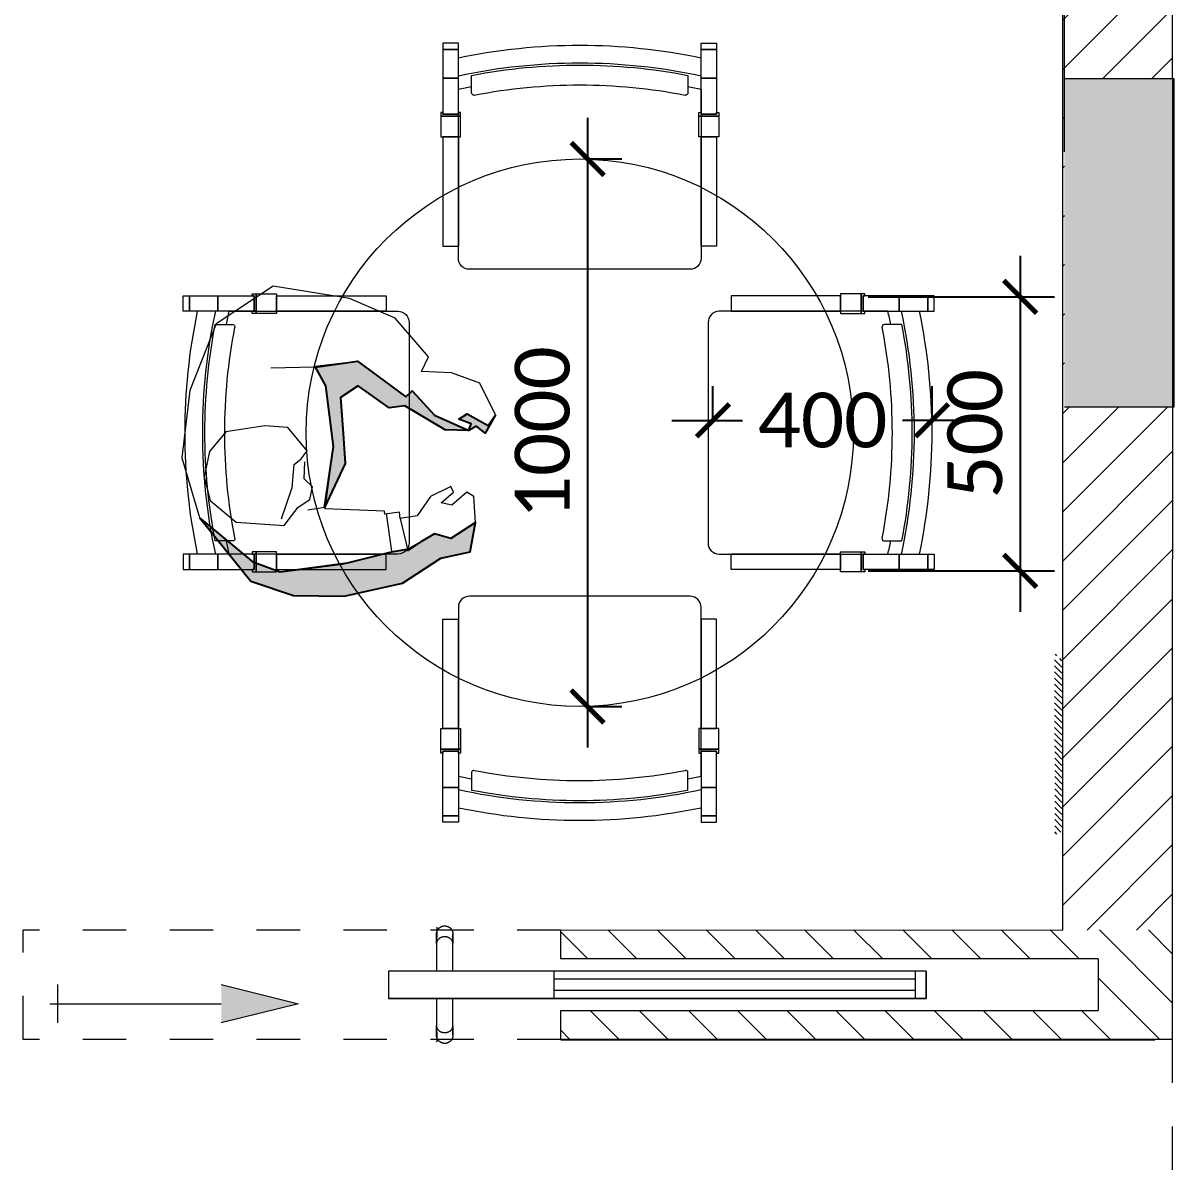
# Model space of a CAD drawing. Header units: millimetres. Extents: x -18512 to 101824, y -95768 to 52898.
# Drawn here: x 23663 to 25766, y -56614 to -54501 of the extents above; entities that cross this region are included whole.
import ezdxf

# ---------------------------------------------------------------- set-up
doc = ezdxf.new("R2010")
doc.units = ezdxf.units.MM
doc.header["$LTSCALE"] = 25
doc.header["$PDMODE"] = 3
doc.linetypes.add('Dash', pattern=[6.35, 3.175, -3.175])
doc.linetypes.add('HIDDEN2', pattern=[4.7625, 3.175, -1.5875])
doc.layers.get('0').update_dxf_attribs({"color": 254, "lineweight": 0})
doc.layers.get('Defpoints').update_dxf_attribs({"lineweight": 0})
for name, color, linetype in [('1_Wall finish', 2, 'Continuous'), ('AR WALL HATCH', 8, 'Continuous'), ('shadow', 251, 'Continuous')]:
    doc.layers.add(name, color=color, linetype=linetype)
for name, color, linetype, lineweight in [('_FW_FUR_LOOSE', 132, 'Continuous', 0), ('_FW_HATCH', 251, 'Continuous', 0), ('A-DOOR', 31, 'Continuous', 18), ('A-DOOR-FRAM', 1, 'Continuous', 18), ('A-DOOR-GLAZ', 1, 'Continuous', 18), ('FIXTURES', 8, 'Continuous', 0), ('hatch', 252, 'Continuous', 0), ('I-WALL', 2, 'Continuous', 9), ('S-COLS', 6, 'Continuous', 9), ('X2$0$A-DETL-GENF', 92, 'Continuous', 9), ('X2$0$I-WALL', 2, 'Continuous', 18)]:
    doc.layers.add(name, color=color, linetype=linetype, lineweight=lineweight)
doc.styles.add('FW_Calibri', font='calibri.ttf')
doc.dimstyles.new('1-50', dxfattribs={"dimscale": 50, "dimtxt": 2, "dimasz": 1.2, "dimexe": 1.25, "dimexo": 0.625, "dimtad": 1, "dimdec": 0, "dimtxsty": 'FW_Calibri', "dimblk": 'ARCHTICK', "dimcen": 2.5, "dimdle": 1.5, "dimadec": 0, "dimazin": 0, "dimtfac": 1, "dimtdec": 0, "dimtmove": 0, "dimatfit": 3, "dimfxl": 6, "dimfxlon": 1, "dimarcsym": 0})

# ---------------------------------------------------------------- blocks, each defined once
blk = doc.blocks.new('FP_15-GROUND FLOOR PLAN')
at = {"layer": 'A-DOOR'}
blk.add_line((755.4, 222), (755.4, 172), dxfattribs=at)
blk = doc.blocks.new('FP_16-GROUND FLOOR PLAN')
at = {"layer": 'A-DOOR'}
blk.add_line((785.4, 172), (785.4, 222), dxfattribs=at)
blk = doc.blocks.new('FP_17-GROUND FLOOR PLAN')
at = {"layer": 'A-DOOR'}
for p, q in [((755.9, 160.4), (755.9, 154.6)), ((755.9, 154.6), (755.9, 149.9)), ((755.9, 149.9), (755.9, 146.2)), ((755.9, 146.2), (755.9, 143.6)), ((755.9, 143.6), (755.9, 142))]:
    blk.add_line(p, q, dxfattribs=at)
at = {"layer": 'A-DOOR', "flags": 128}
for points in [[(755.4, 172), (755.4, 164.9), (755.4, 159.7), (755.4, 156.4), (755.4, 154.9), (755.4, 154.8)], [(755.4, 154.8), (755.4, 155.8), (755.4, 158.6), (755.4, 163.2), (755.4, 169.8), (755.4, 172)], [(770.4, 139.8), (769.8, 139.8), (769.2, 139.9), (768.6, 139.9), (768, 140), (767.4, 140.1), (766.8, 140.2), (766.2, 140.4), (765.7, 140.6), (765.1, 140.8), (764.5, 141), (764, 141.2), (763.5, 141.5), (762.9, 141.8), (762.4, 142.1), (761.9, 142.4), (761.4, 142.8), (761, 143.2), (760.5, 143.5), (760.1, 143.9), (759.6, 144.4), (759.2, 144.8), (758.8, 145.3), (758.5, 145.7), (758.1, 146.2), (757.8, 146.7), (757.5, 147.2), (757.2, 147.7), (756.9, 148.3), (756.6, 148.8), (756.4, 149.4), (756.2, 149.9), (756, 150.5), (755.9, 151.1), (755.7, 151.7), (755.6, 152.3), (755.5, 152.9), (755.5, 153.5), (755.4, 154.1), (755.4, 154.7), (755.4, 154.8)]]:
    blk.add_lwpolyline(points, dxfattribs=at)
blk = doc.blocks.new('FP_18-GROUND FLOOR PLAN')
at = {"layer": 'A-DOOR', "flags": 128}
for points in [[(785.4, 172), (785.4, 164.9), (785.4, 159.7), (785.4, 156.4), (785.4, 154.9), (785.4, 154.8)], [(785.4, 154.8), (785.4, 155.8), (785.4, 158.6), (785.4, 163.2), (785.4, 169.8), (785.4, 172)], [(785.4, 154.8), (785.4, 154.2), (785.3, 153.6), (785.3, 153), (785.2, 152.4), (785.1, 151.8), (785, 151.2), (784.8, 150.7), (784.6, 150.1), (784.4, 149.5), (784.2, 149), (784, 148.4), (783.7, 147.9), (783.4, 147.4), (783.1, 146.8), (782.8, 146.3), (782.4, 145.9), (782.1, 145.4), (781.7, 144.9), (781.3, 144.5), (780.8, 144.1), (780.4, 143.6), (779.9, 143.3), (779.5, 142.9), (779, 142.5), (778.5, 142.2), (778, 141.9), (777.5, 141.6), (776.9, 141.3), (776.4, 141.1), (775.8, 140.8), (775.3, 140.6), (774.7, 140.4), (774.1, 140.3), (773.5, 140.1), (772.9, 140), (772.3, 139.9), (771.7, 139.9), (771.2, 139.8), (770.6, 139.8), (770.4, 139.8)]]:
    blk.add_lwpolyline(points, dxfattribs=at)
blk = doc.blocks.new('FP_19-GROUND FLOOR PLAN')
at = {"layer": 'A-DOOR'}
blk.add_line((755.4, 222), (755.4, 172), dxfattribs=at)
blk = doc.blocks.new('FP_20-GROUND FLOOR PLAN')
at = {"layer": 'A-DOOR'}
blk.add_line((785.4, 172), (785.4, 222), dxfattribs=at)
blk = doc.blocks.new('FP_21-GROUND FLOOR PLAN')
at = {"layer": 'A-DOOR'}
blk.add_line((785.4, 272), (785.4, 322), dxfattribs=at)
blk = doc.blocks.new('FP_22-GROUND FLOOR PLAN')
at = {"layer": 'A-DOOR'}
blk.add_line((755.4, 322), (755.4, 272), dxfattribs=at)
blk = doc.blocks.new('FP_23-GROUND FLOOR PLAN')
at = {"layer": 'A-DOOR', "flags": 128}
for points in [[(770.4, 354.4), (771, 354.4), (771.6, 354.3), (772.2, 354.3), (772.8, 354.2), (773.4, 354.1), (774, 354), (774.5, 353.8), (775.1, 353.6), (775.7, 353.4), (776.2, 353.2), (776.8, 353), (777.3, 352.7), (777.8, 352.4), (778.4, 352.1), (778.9, 351.8), (779.3, 351.4), (779.8, 351), (780.3, 350.7), (780.7, 350.3), (781.1, 349.8), (781.6, 349.4), (781.9, 348.9), (782.3, 348.5), (782.7, 348), (783, 347.5), (783.3, 347), (783.6, 346.5), (783.9, 345.9), (784.1, 345.4), (784.4, 344.8), (784.6, 344.3), (784.8, 343.7), (784.9, 343.1), (785.1, 342.5), (785.2, 341.9), (785.3, 341.3), (785.3, 340.7), (785.4, 340.1), (785.4, 339.5), (785.4, 339.4)], [(785.4, 322), (785.4, 329.1), (785.4, 334.3), (785.4, 337.7), (785.4, 339.3), (785.4, 339.4)], [(785.4, 339.4), (785.4, 338.5), (785.4, 335.7), (785.4, 331), (785.4, 324.6), (785.4, 322)]]:
    blk.add_lwpolyline(points, dxfattribs=at)
blk = doc.blocks.new('FP_24-GROUND FLOOR PLAN')
at = {"layer": 'A-DOOR'}
for p, q in [((755.7, 351.9), (755.7, 350.3)), ((755.7, 350.3), (755.7, 347.7)), ((755.7, 347.7), (755.7, 344)), ((755.7, 344), (755.7, 339.2)), ((755.7, 339.2), (755.7, 333.4))]:
    blk.add_line(p, q, dxfattribs=at)
at = {"layer": 'A-DOOR', "flags": 128}
for points in [[(755.4, 339.4), (755.4, 340), (755.4, 340.6), (755.5, 341.2), (755.6, 341.8), (755.7, 342.4), (755.8, 342.9), (756, 343.5), (756.2, 344.1), (756.4, 344.7), (756.6, 345.2), (756.8, 345.8), (757.1, 346.3), (757.4, 346.8), (757.7, 347.3), (758, 347.9), (758.4, 348.3), (758.7, 348.8), (759.1, 349.3), (759.5, 349.7), (759.9, 350.1), (760.4, 350.6), (760.8, 350.9), (761.3, 351.3), (761.8, 351.7), (762.3, 352), (762.8, 352.3), (763.3, 352.6), (763.9, 352.9), (764.4, 353.1), (765, 353.4), (765.5, 353.6), (766.1, 353.8), (766.7, 353.9), (767.3, 354), (767.8, 354.2), (768.4, 354.3), (769, 354.3), (769.6, 354.4), (770.2, 354.4), (770.4, 354.4)], [(755.4, 322), (755.4, 329.1), (755.4, 334.3), (755.4, 337.7), (755.4, 339.3), (755.4, 339.4)], [(755.4, 339.4), (755.4, 338.5), (755.4, 335.7), (755.4, 331), (755.4, 324.6), (755.4, 322)]]:
    blk.add_lwpolyline(points, dxfattribs=at)
blk = doc.blocks.new('FP_25-GROUND FLOOR PLAN')
at = {"layer": 'A-DOOR'}
blk.add_line((785.4, 272), (785.4, 322), dxfattribs=at)
blk = doc.blocks.new('FP_26-GROUND FLOOR PLAN')
at = {"layer": 'A-DOOR'}
blk.add_line((755.4, 322), (755.4, 272), dxfattribs=at)
blk = doc.blocks.new('A  Naga_Sliding-Panel_Rail Wooden - NAGA- Formal Dinings sliding door _WD10_-8185855-GROUND FLOOR PLAN')
at = {"layer": 'A-DOOR', "lineweight": 18}
for p, q in [((967.7, 272), (967.7, 222)), ((1950, 272), (967.7, 272)), ((1950, 222), (1950, 272)), ((967.7, 222), (1950, 222))]:
    blk.add_line(p, q, dxfattribs=at)
at = {"layer": 'A-DOOR'}
for points, knots in [([(1070.4, 334.5), (1069.4, 334.5), (1067.8, 334.3), (1065.9, 334), (1064.6, 333.6), (1063.3, 333.1), (1062.1, 332.5), (1061.2, 331.9), (1060.5, 331.4), (1060, 331), (1059.5, 330.7), (1059, 330.1), (1058.3, 329.4), (1057.6, 328.6), (1057, 327.7), (1056.5, 326.8), (1056.1, 325.8), (1055.8, 324.9), (1055.5, 323.9), (1055.4, 322.9), (1055.4, 322), (1055.4, 321.1), (1055.5, 320.5), (1055.5, 320.2)], [0, 0, 0, 0, 0.0555556, 0.0833333, 0.1111111, 0.1388889, 0.1666667, 0.1944444, 0.2083333, 0.2222222, 0.2361111, 0.25, 0.2777778, 0.3055556, 0.3333333, 0.3611111, 0.3888889, 0.4166667, 0.4444444, 0.4722222, 0.5, 0.5277778, 0.5494324, 0.5494324, 0.5494324, 0.5494324]), ([(1085.2, 320.2), (1085.3, 320.5), (1085.4, 321.1), (1085.4, 322), (1085.4, 322.9), (1085.2, 323.9), (1085, 324.9), (1084.7, 325.8), (1084.4, 326.6), (1084, 327.2), (1083.7, 327.8), (1083.2, 328.6), (1082.5, 329.4), (1081.8, 330.1), (1081.2, 330.7), (1080.8, 331), (1080.3, 331.4), (1079.6, 331.9), (1078.7, 332.5), (1077.5, 333.1), (1076.4, 333.5), (1075.5, 333.8), (1074.6, 334), (1072.9, 334.3), (1071.4, 334.5), (1070.4, 334.5)], [0.4506026, 0.4506026, 0.4506026, 0.4506026, 0.4722222, 0.5, 0.5277778, 0.5555556, 0.5833333, 0.6111111, 0.6388889, 0.6527778, 0.6666667, 0.6944444, 0.7222222, 0.75, 0.7638889, 0.7777778, 0.7916667, 0.8055556, 0.8333333, 0.8611111, 0.8888889, 0.9027778, 0.9166667, 0.9444444, 1, 1, 1, 1]), ([(1085.4, 321.2), (1085.4, 321.3), (1085.4, 321.5), (1085.4, 321.8), (1085.4, 322)], [-0.52158588, -0.52158588, -0.52158588, -0.52158588, -0.515625, -0.5, -0.5, -0.5, -0.5]), ([(1055.5, 173.8), (1055.5, 173.5), (1055.4, 172.9), (1055.4, 172), (1055.4, 171), (1055.5, 170.1), (1055.8, 169.1), (1056.1, 168.2), (1056.4, 167.4), (1056.7, 166.8), (1057.1, 166.2), (1057.6, 165.4), (1058.3, 164.5), (1059, 163.8), (1059.5, 163.3), (1060, 162.9), (1060.5, 162.6), (1061.2, 162.1), (1062.1, 161.5), (1063.3, 160.9), (1064.3, 160.5), (1065.2, 160.2), (1066.2, 160), (1067.8, 159.6), (1069.4, 159.5), (1070.4, 159.5)], [0.450595, 0.450595, 0.450595, 0.450595, 0.4722222, 0.5, 0.5277778, 0.5555556, 0.5833333, 0.6111111, 0.6388889, 0.6527778, 0.6666667, 0.6944444, 0.7222222, 0.75, 0.7638889, 0.7777778, 0.7916667, 0.8055556, 0.8333333, 0.8611111, 0.8888889, 0.9027778, 0.9166667, 0.9444444, 1, 1, 1, 1]), ([(1055.4, 172.8), (1055.4, 172.7), (1055.4, 172.5), (1055.4, 172.2), (1055.4, 172)], [-0.52158449, -0.52158449, -0.52158449, -0.52158449, -0.515625, -0.5, -0.5, -0.5, -0.5]), ([(1070.4, 159.5), (1071.4, 159.5), (1072.9, 159.6), (1074.9, 160), (1076.2, 160.4), (1077.5, 160.9), (1078.7, 161.5), (1079.6, 162.1), (1080.3, 162.6), (1080.8, 162.9), (1081.2, 163.3), (1081.8, 163.8), (1082.5, 164.5), (1083.2, 165.4), (1083.8, 166.3), (1084.3, 167.2), (1084.7, 168.2), (1085, 169.1), (1085.2, 170.1), (1085.4, 171), (1085.4, 172), (1085.4, 172.9), (1085.3, 173.5), (1085.2, 173.8)], [0, 0, 0, 0, 0.0555556, 0.0833333, 0.1111111, 0.1388889, 0.1666667, 0.1944444, 0.2083333, 0.2222222, 0.2361111, 0.25, 0.2777778, 0.3055556, 0.3333333, 0.3611111, 0.3888889, 0.4166667, 0.4444444, 0.4722222, 0.5, 0.5277778, 0.5494412, 0.5494412, 0.5494412, 0.5494412])]:
    blk.add_open_spline(points, degree=3, knots=knots, dxfattribs=at)
for points in [[(1055.4, 322), (1055.4, 321.7), (1055.4, 321.5), (1055.4, 321.2)], [(1085.4, 172), (1085.4, 172.3), (1085.4, 172.5), (1085.4, 172.8)]]:
    blk.add_open_spline(points, degree=3, dxfattribs=at)
at = {"layer": 'A-DOOR-FRAM'}
for p, q in [((967.7, 272), (967.7, 222)), ((1270, 272), (967.7, 272)), ((1270, 272), (1270, 222)), ((1930, 272), (1930, 222)), ((1950, 272), (1930, 272)), ((1950, 272), (1950, 222)), ((1270, 222), (967.7, 222)), ((1950, 222), (1930, 222))]:
    blk.add_line(p, q, dxfattribs=at)
at = {"layer": 'A-DOOR-GLAZ'}
for p, q in [((1930, 272), (1270, 272)), ((1930, 257), (1270, 257)), ((1930, 236.3), (1270, 236.3)), ((1930, 222), (1270, 222))]:
    blk.add_line(p, q, dxfattribs=at)
at = {"layer": 'A-DOOR'}
for name in ['FP_24-GROUND FLOOR PLAN', 'FP_23-GROUND FLOOR PLAN', 'FP_22-GROUND FLOOR PLAN', 'FP_26-GROUND FLOOR PLAN', 'FP_21-GROUND FLOOR PLAN', 'FP_25-GROUND FLOOR PLAN', 'FP_15-GROUND FLOOR PLAN', 'FP_19-GROUND FLOOR PLAN', 'FP_16-GROUND FLOOR PLAN', 'FP_20-GROUND FLOOR PLAN', 'FP_17-GROUND FLOOR PLAN', 'FP_18-GROUND FLOOR PLAN']:
    blk.add_blockref(name, (300, 0), dxfattribs=at)
blk = doc.blocks.new('Dining Chair')
for p, q in [((24693.1, 5511), (24445.1, 5511)), ((24693.1, 5476), (24445.1, 5476)), ((24832.3, 5446), (24792.5, 5446)), ((24792.5, 4956), (24832.3, 4956)), ((24693.1, 4926), (24445.1, 4926)), ((24693.1, 4891), (24445.1, 4891))]:
    blk.add_line(p, q)
for points in [[(24445.1, 5476), (24693.1, 5476), (24693.1, 5511), (24445.1, 5511)], [(24693.1, 5471), (24739.8, 5471), (24739.8, 5516), (24693.1, 5516)], [(24739.8, 5471), (24748.3, 5471), (24748.3, 5476), (24744.1, 5476), (24744.1, 5511), (24748.3, 5511), (24748.3, 5516), (24739.8, 5516)], [(24744.1, 5476), (24826.1, 5476), (24826.1, 5511), (24744.1, 5511)], [(24826.1, 5476), (24890.8, 5476), (24890.8, 5511), (24826.1, 5511)], [(24890.8, 5476), (24905.1, 5476), (24905.1, 5511), (24890.8, 5511)], [(24445.1, 4926), (24693.1, 4926), (24693.1, 4891), (24445.1, 4891)], [(24693.1, 4931), (24739.8, 4931), (24739.8, 4886), (24693.1, 4886)], [(24739.8, 4931), (24748.3, 4931), (24748.3, 4926), (24744.1, 4926), (24744.1, 4891), (24748.3, 4891), (24748.3, 4886), (24739.8, 4886)], [(24744.1, 4926), (24826.1, 4926), (24826.1, 4891), (24744.1, 4891)], [(24826.1, 4926), (24890.8, 4926), (24890.8, 4891), (24826.1, 4891)], [(24890.8, 4926), (24905.1, 4926), (24905.1, 4891), (24890.8, 4891)]]:
    blk.add_lwpolyline(points, close=True)
blk.add_lwpolyline([(24806.8, 5446, 0.006032), (24800.6, 5476), (24418.1, 5476, 0.408162), (24393.1, 5451), (24393.1, 4951, 0.414214), (24418.1, 4926), (24800.6, 4926, 0.006032), (24806.8, 4956, 0.006032)], format="xyb")
for centre, radius, start, end in [((23560.3, 5201), 1300.3, 347.7907, 12.2093), ((23560.3, 5201), 1340.3, 348.1605, 11.8395), ((24792.5, 5441), 5, 90, 191.0218), ((23560.3, 5201), 1250.3, 348.9782, 11.0218), ((23560.3, 5201), 1295.3, 349.0974, 10.9026), ((24792.5, 4961), 5, 168.9782, 270)]:
    blk.add_arc(centre, radius, start, end)
blk = doc.blocks.new('man-stand-shdw')
at = {"layer": 'shadow'}
for points in [[(36.03, 15.93), (34.78, 11.86), (32.78, 12.86), (31.43, 11.72), (26.78, 10.86), (17.78, 13.86), (14.78, 12.86), (7.78, 15.86), (4.78, 12.86), (6.78, 5.86), (8.44, 0.05), (6.21, -9.52), (5.41, 2.9), (1.4, 14.52), (-1.45, 17.76), (6.61, 20.73), (17.62, 15.73), (18.62, 17.13), (24.02, 13.32), (31.43, 11.72), (31.63, 13.12), (29.03, 13.52), (30.43, 14.92), (35.03, 13.52)], [(-18.02, -16.73), (-5.22, -27.14), (3.78, -28.14), (13.78, -26.14), (24.78, -21.14), (29.78, -16.14), (31.28, -14.64), (36.78, -12.14), (36.63, -6.11), (32.43, -10.32), (29.03, -10.12), (26.62, -12.22), (24.42, -14.52), (24.22, -14.32), (21.22, -15.52), (12.98, -19.56), (0.2, -24.14), (-5.41, -23.34)]]:
    blk.add_hatch(color=256, dxfattribs=at).paths.add_polyline_path(points)
blk.add_lwpolyline([(6.41, -9.72), (5.41, 2.9), (1.4, 14.52), (-1.6, 17.93), (6.61, 20.73), (17.62, 15.73), (18.62, 17.13), (24.02, 13.32), (31.43, 11.72), (31.63, 13.12), (29.03, 13.52), (30.43, 14.92), (35.03, 13.52), (36.03, 15.93), (31.63, 21.53), (25.62, 22.34), (19.62, 21.33), (20.42, 24.54), (12.21, 30.75), (2.4, 32.75), (-13.21, 31.95), (-22.82, 22.14), (-25.22, 7.91), (-24.02, -5.71), (-18.02, -16.73), (-5.41, -23.34), (0.2, -24.14), (12.21, -19.93), (21.22, -15.52), (24.22, -14.32), (29.03, -10.12), (32.43, -10.32), (36.63, -6.11), (35.23, -1.1), (33.63, -0.5), (31.23, -3.71), (29.03, -3.71), (31.03, -1.1), (30.23, -0.1), (26.62, -2.9), (24.82, -7.31), (21.62, -8.51), (21.22, -7.31), (18.42, -8.31), (18.22, -7.71)], close=True)
for points in [[(-1.6, 17.73), (-10.21, 15.73)], [(-1.8, -13.52), (-1, -6.91), (-1.6, -2.3), (-0.4, -0.9), (0.4, 0.9), (-4.4, 4.71), (-9.01, 4.11), (-16.42, 1.3), (-18.82, -3.31), (-18.82, -8.51), (-16.62, -12.92), (-10.61, -16.13), (-1, -14.72), (1, -10.52), (3, -8.51), (3, -5.91), (1, -4.71), (0.4, -1.3)], [(18.62, -8.11), (21.22, -15.32)], [(21.62, -8.51), (24.42, -14.52)], [(6.21, -9.52), (3, -10.72)]]:
    blk.add_lwpolyline(points)
for points in [[(36.03, 15.93), (34.78, 11.86), (32.78, 12.86), (31.43, 11.72), (26.78, 10.86), (17.78, 13.86), (14.78, 12.86), (7.78, 15.86), (4.78, 12.86), (6.78, 5.86), (8.44, 0.05), (6.21, -9.52), (5.41, 2.9), (1.4, 14.52), (-1.45, 17.76), (6.61, 20.73), (17.62, 15.73), (18.62, 17.13), (24.02, 13.32), (31.43, 11.72), (31.63, 13.12), (29.03, 13.52), (30.43, 14.92), (35.03, 13.52)], [(-18.02, -16.73), (-5.22, -27.14), (3.78, -28.14), (13.78, -26.14), (24.78, -21.14), (29.78, -16.14), (31.28, -14.64), (36.78, -12.14), (36.63, -6.11), (32.43, -10.32), (29.03, -10.12), (26.62, -12.22), (24.42, -14.52), (24.22, -14.32), (21.22, -15.52), (12.98, -19.56), (0.2, -24.14), (-5.41, -23.34), (-18.02, -16.73)]]:
    blk.add_lwpolyline(points, close=True, dxfattribs=at)
blk = doc.blocks.new('_ArchTick')
at = {"color": 0, "linetype": 'ByBlock', "const_width": 0.15}
blk.add_lwpolyline([(-0.5, -0.5), (0.5, 0.5)], dxfattribs=at)
blk = doc.blocks.new('*D400')
at = {"layer": 'Defpoints', "color": 0, "transparency": 16777216}
for p in [(24680.2, -54749.1), (24680.2, -55749.1), (24694.6, -55749.1)]:
    blk.add_point(p, dxfattribs=at)
at = {"layer": 'I-WALL', "color": 0, "lineweight": -2, "transparency": 16777216}
for p, q in [((24694.6, -54674.1), (24694.6, -55824.1)), ((24694.6, -54749.1), (24757.1, -54749.1)), ((24694.6, -55749.1), (24757.1, -55749.1))]:
    blk.add_line(p, q, dxfattribs=at)
at = {"layer": 'I-WALL', "color": 0, "lineweight": -2, "transparency": 16777216, "xscale": 59.99999999999995, "yscale": 59.99999999999995, "zscale": 59.99999999999995}
for p, rotation in [((24694.6, -54749.1), 90), ((24694.6, -55749.1), 270)]:
    blk.add_blockref('_ArchTick', p, dxfattribs=dict(at, rotation=rotation))
at = {"layer": 'I-WALL', "color": 0, "transparency": 16777216, "insert": (24612.1, -55249.1), "char_height": 100, "attachment_point": 5, "rotation": 90, "style": 'FW_Calibri'}
blk.add_mtext('1000', dxfattribs=at)
blk = doc.blocks.new('*D401')
at = {"layer": 'Defpoints', "color": 0, "transparency": 16777216}
for p in [(25176.1, -55001), (25175.7, -55501.1), (25485, -55501.1)]:
    blk.add_point(p, dxfattribs=at)
at = {"layer": 'I-WALL', "color": 0, "lineweight": -2, "transparency": 16777216}
for p, q in [((25485, -54926), (25485, -55576.1)), ((25207.4, -55001), (25547.5, -55001)), ((25207, -55501.1), (25547.5, -55501.1))]:
    blk.add_line(p, q, dxfattribs=at)
at = {"layer": 'I-WALL', "color": 0, "lineweight": -2, "transparency": 16777216, "xscale": 59.99999999999995, "yscale": 59.99999999999995, "zscale": 59.99999999999995}
for p, rotation in [((25485, -55001), 90), ((25485, -55501.1), 270)]:
    blk.add_blockref('_ArchTick', p, dxfattribs=dict(at, rotation=rotation))
at = {"layer": 'I-WALL', "color": 0, "transparency": 16777216, "insert": (25402.5, -55251.1), "char_height": 100, "attachment_point": 5, "rotation": 90, "style": 'FW_Calibri'}
blk.add_mtext('500', dxfattribs=at)
blk = doc.blocks.new('*D402')
at = {"layer": 'Defpoints', "color": 0, "transparency": 16777216}
for p in [(25324.1, -55226.5), (24923.6, -55247.8), (25324.1, -55249.1)]:
    blk.add_point(p, dxfattribs=at)
at = {"layer": 'I-WALL', "color": 0, "lineweight": -2, "transparency": 16777216}
for p, q in [((24923.6, -55226.5), (24923.6, -55164)), ((25324.1, -55226.5), (25324.1, -55164)), ((24848.6, -55226.5), (24977.4, -55226.5)), ((25399.1, -55226.5), (25270.3, -55226.5))]:
    blk.add_line(p, q, dxfattribs=at)
at = {"layer": 'I-WALL', "color": 0, "lineweight": -2, "transparency": 16777216, "xscale": 59.99999999999995, "yscale": 59.99999999999995, "zscale": 59.99999999999995, "rotation": 180}
blk.add_blockref('_ArchTick', (24923.6, -55226.5), dxfattribs=at)
at = {"layer": 'I-WALL', "color": 0, "lineweight": -2, "transparency": 16777216, "xscale": 59.99999999999995, "yscale": 59.99999999999995, "zscale": 59.99999999999995}
blk.add_blockref('_ArchTick', (25324.1, -55226.5), dxfattribs=at)
at = {"layer": 'I-WALL', "color": 0, "transparency": 16777216, "insert": (25123.9, -55226.5), "char_height": 100, "attachment_point": 5, "style": 'FW_Calibri'}
blk.add_mtext('400', dxfattribs=at)

msp = doc.modelspace()

# ---------------------------------------------------------------- hatches: boundary and pattern name
at = {"layer": '_FW_HATCH', "lineweight": 15}
h = msp.add_hatch(dxfattribs=at)
h.set_pattern_fill('ANSI31', color=8, scale=2.5, angle=629.9544, style=0)
h.set_pattern_definition([(314.9544268, (790984.694, -920146.885), (5.617122624, 5.608193976), [])])
h.paths.add_polyline_path([(25548.1, -55986.4), (25552.2, -55986.4), (25552.2, -55978.4), (25561.4, -55978.4), (25561.4, -55661.7), (25552.2, -55661.7), (25552.2, -55653.8), (25548, -55653.8)])
at = {"layer": 'AR WALL HATCH', "lineweight": 5, "ltscale": 25}
h = msp.add_hatch(dxfattribs=at)
h.set_pattern_fill('ANSI31', color=256, scale=20, style=0)
h.set_pattern_definition([(45, (15109.02, 35539.32), (-44.90128, 44.90128), [])])
h.paths.add_polyline_path([(25762.9, -50672.4), (25762.9, -54602.4), (25565.9, -54602.4), (25565.9, -55202.4), (25762.9, -55202.4), (25762.9, -56157.4), (25562.9, -56157.4), (25562.9, -50672.4)])
h = msp.add_hatch(dxfattribs=at)
h.set_pattern_fill('ANSI31', color=256, scale=20, style=0)
h.set_pattern_definition([(135, (9411.8, 44025.98), (-44.90128, -44.90128), [])])
h.paths.add_polyline_path([(24645.4, -56357.2), (24645.4, -56304.3), (25627.6, -56304.3), (25627.6, -56210.3), (24645.4, -56210.3), (24645.4, -56157.3), (25762.9, -56157.3), (25762.9, -56357.4)])
at = {"layer": 'S-COLS'}
msp.add_hatch(color=252, dxfattribs=at).paths.add_polyline_path([(25565.9, -54602.4), (25765.9, -54602.4), (25765.9, -55202.4), (25565.9, -55202.4)], flags=0)
at = {"layer": 'X2$0$A-DETL-GENF', "lineweight": 18}
msp.add_hatch(color=256, dxfattribs=at).paths.add_polyline_path([(24025.1, -56327.1), (24166.2, -56292), (24025.1, -56256.8), (24025.1, -56307.6)], flags=0)

# ---------------------------------------------------------------- linework, layer by layer
at = {"layer": '1_Wall finish', "color": 2}
msp.add_lwpolyline([(24645.4, -56357.2), (25731, -56357.4)], dxfattribs=at)
at = {"layer": '_FW_FUR_LOOSE', "transparency": 33554687}
msp.add_circle((24680.2, -55249.1), 500, dxfattribs=at)
at = {"layer": 'hatch', "linetype": 'Dash', "lineweight": 9}
for p, q in [((23663.1, -56357.2), (23663.1, -56157.2)), ((24645.4, -56157.4), (23663.1, -56157.4)), ((24645.4, -56357.3), (23663.1, -56357.4)), ((25762.9, -56357.4), (25762.9, -57897.3))]:
    msp.add_line(p, q, dxfattribs=at)
at = {"layer": 'I-WALL'}
for p, q in [((25762.9, -50672.4), (25762.9, -54602.4)), ((25763.1, -54602.4), (25762.9, -56357.4)), ((25762.9, -56357.4), (25463.1, -56357.4))]:
    msp.add_line(p, q, dxfattribs=at)
msp.add_lwpolyline([(25562.9, -56157.4), (25562.9, -50672.4)], dxfattribs=at)
at = {"layer": 'S-COLS', "color": 8}
for p, q in [((25565.9, -54736.3), (25565.9, -54136.3)), ((25565.9, -54602.4), (25765.9, -54602.4)), ((25765.9, -54602.4), (25765.9, -55202.4)), ((25765.9, -55202.4), (25565.9, -55202.4))]:
    msp.add_line(p, q, dxfattribs=at)
at = {"layer": 'X2$0$A-DETL-GENF'}
for p, q in [((23726.4, -56327.1), (23726.4, -56256.8)), ((24025.1, -56256.8), (24166.2, -56292)), ((23711.7, -56292), (24025.1, -56292)), ((24166.2, -56292), (24025.1, -56327.1))]:
    msp.add_line(p, q, dxfattribs=at)
at = {"layer": 'X2$0$I-WALL'}
for p, q in [((24645.4, -56210.3), (24645.4, -56157.3)), ((24645.4, -56157.3), (25562.9, -56157.4)), ((25627.6, -56210.3), (24645.4, -56210.3)), ((25627.6, -56210.3), (25627.6, -56304.3)), ((24645.4, -56357.4), (24645.4, -56304.3)), ((24645.4, -56304.3), (25627.6, -56304.3))]:
    msp.add_line(p, q, dxfattribs=at)

# ---------------------------------------------------------------- block references
at = {"layer": '_FW_FUR_LOOSE', "transparency": 33554687, "yscale": 0.8064516129032258, "zscale": 0.8064516129032258, "rotation": 270}
for p, xscale in [((20485.9, -74622.4), -0.8064516129032258), ((20485.9, -35875.8), 0.8064516129032258)]:
    msp.add_blockref('Dining Chair', p, dxfattribs=dict(at, xscale=xscale))
at = {"layer": '_FW_FUR_LOOSE', "transparency": 33554687, "yscale": 0.8064516129032258, "zscale": 0.8064516129032258}
for p, xscale in [((44040.1, -59443.5), -0.8064516129032258), ((5242.9, -59443.5), 0.8064516129032258)]:
    msp.add_blockref('Dining Chair', p, dxfattribs=dict(at, xscale=xscale))
at = {"layer": 'A-DOOR'}
msp.add_blockref('A  Naga_Sliding-Panel_Rail Wooden - NAGA- Formal Dinings sliding door _WD10_-8185855-GROUND FLOOR PLAN', (23363.1, -56504.3), dxfattribs=at)
at = {"layer": 'FIXTURES', "color": 8, "linetype": 'HIDDEN2', "ltscale": 10, "xscale": 9.062324719586332, "yscale": 9.062324719586332, "zscale": 9.062324762300845, "rotation": 348.0168871704213}
msp.add_blockref('man-stand-shdw', (24176.7, -55289.7), dxfattribs=at)

# ---------------------------------------------------------------- dimensions: what is measured, and where the dimension line sits
at = {"layer": 'I-WALL', "color": 1, "true_color": 0xf40b0b}
for base, p1, p2, picture, middle in [((24694.6, -55749.1), (24680.2, -54749.1), (24680.2, -55749.1), '*D400', (24612.1, -55249.1)), ((25485, -55501.1), (25176.1, -55001), (25175.7, -55501.1), '*D401', (25402.5, -55251.1))]:
    dim = msp.add_linear_dim(base=base, p1=p1, p2=p2, angle=90, dimstyle='1-50', dxfattribs=at)
    dim.commit()
    dim.dimension.update_dxf_attribs({"geometry": picture, "text_midpoint": middle})
dim = msp.add_linear_dim(base=(25324.1114, -55226.5447), p1=(24923.6334, -55247.8331), p2=(25324.1114, -55249.1062), angle=180, dimstyle='1-50', dxfattribs=at)
dim.commit()
dim.dimension.update_dxf_attribs({"geometry": '*D402', "text_midpoint": (25123.8724, -55226.5447), "text_rotation": 270})

doc.saveas('drawing.dxf')
